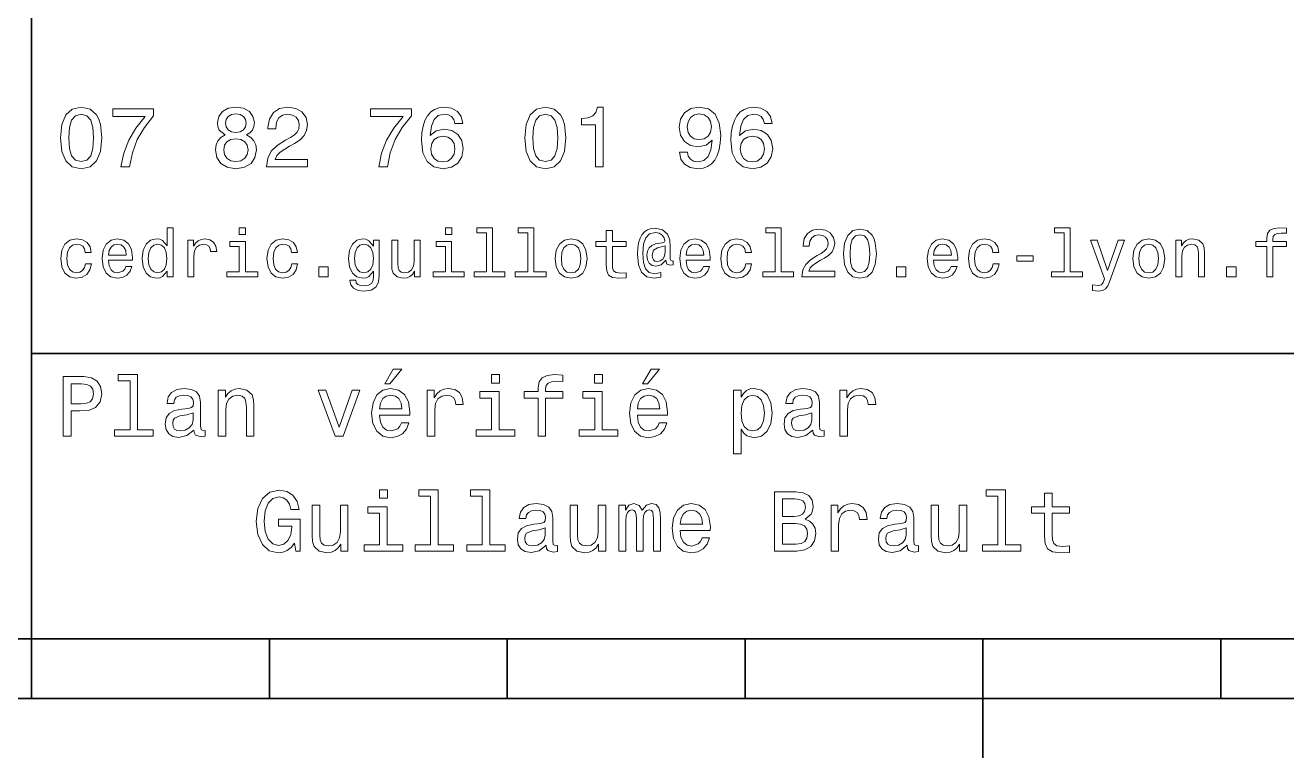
# Model space of a CAD drawing. Extents: x 0 to 420, y 0 to 297.
# Drawn here: x 219.7 to 272.8, y 5 to 35.8 of the extents above; entities that cross this region are included whole.
import ezdxf

# ---------------------------------------------------------------- set-up
doc = ezdxf.new("R2010")
doc.units = 0

msp = doc.modelspace()

# ---------------------------------------------------------------- linework, layer by layer
at = {"color": 7, "lineweight": 35}
for p, q in [((220, 10), (220, 70)), ((220, 22), (285, 22)), ((10, 10), (410, 10)), ((220, 10), (410, 10)), ((110, 7.5), (310, 7.5))]:
    msp.add_line(p, q, dxfattribs=at)
at = {"color": 7, "lineweight": 35, "ltscale": 0.0625}
for p, q in [((220, 10), (220, 7.5)), ((230, 10), (230, 7.5)), ((240, 10), (240, 7.5)), ((250, 10), (250, 7.5)), ((270, 10), (270, 7.5))]:
    msp.add_line(p, q, dxfattribs=at)
at = {"color": 7, "lineweight": 35, "ltscale": 0.125}
msp.add_line((260, 10), (260, 5), dxfattribs=at)
at = {"color": 7, "lineweight": 13}
for points in [[(221.216141, 31.071325), (221.270172, 30.505762), (221.439484, 30.102304), (221.709656, 29.857347), (222.08429, 29.778097), (222.455338, 29.857347), (222.72551, 30.102304), (222.891205, 30.505762), (222.948853, 31.071325), (222.891205, 31.633286), (222.822769, 31.856628), (222.72551, 32.040344), (222.455338, 32.285301), (222.08429, 32.368156), (221.709656, 32.285301), (221.439484, 32.036743), (221.270172, 31.633286)], [(228.143372, 31.197405), (227.959656, 31.09654), (227.833572, 30.956051), (227.754318, 30.779539), (227.729111, 30.567001), (227.786743, 30.246397), (227.952454, 29.997837), (228.222626, 29.839336), (228.590057, 29.778097), (228.953888, 29.839336), (229.22406, 29.997837), (229.389771, 30.246397), (229.451004, 30.567001), (229.422195, 30.779539), (229.346542, 30.956051), (229.216858, 31.09654), (229.036743, 31.197405), (229.180832, 31.283861), (229.281708, 31.402737), (229.342941, 31.546829), (229.364548, 31.723343), (229.306915, 31.979107), (229.155624, 32.184437), (228.91066, 32.317722), (228.590057, 32.368156), (228.265854, 32.317722), (228.020889, 32.184437), (227.865997, 31.979107), (227.811966, 31.723343), (227.829971, 31.546829), (227.891205, 31.402737)], [(229.879684, 29.850143), (231.597977, 29.850143), (231.597977, 30.159943), (230.239914, 30.159943), (230.315567, 30.32925), (230.445251, 30.46974), (230.845108, 30.725504), (231.057632, 30.833572), (231.295395, 30.988472), (231.464691, 31.168587), (231.561966, 31.381123), (231.597977, 31.622478), (231.536743, 31.925072), (231.367432, 32.162823), (231.108063, 32.314121), (230.773056, 32.368156), (230.427231, 32.306915), (230.164261, 32.137608), (229.994965, 31.867435), (229.937317, 31.510807), (229.937317, 31.460375), (230.265137, 31.460375), (230.265137, 31.489193), (230.297546, 31.73415), (230.394806, 31.914265), (230.549713, 32.029537), (230.755035, 32.069164), (230.963974, 32.033142), (231.118881, 31.943083), (231.219742, 31.802593), (231.255768, 31.62608), (231.230545, 31.460375), (231.162109, 31.319883), (231.046829, 31.197405), (230.888336, 31.089336), (230.675797, 30.974062), (230.322769, 30.750719), (230.074203, 30.512968), (229.926514, 30.224783), (229.879684, 29.86095)], [(238.128967, 31.676512), (238.060516, 31.9683), (237.902023, 32.184437), (237.657059, 32.321323), (237.340057, 32.368156), (237.127518, 32.342937), (236.943802, 32.274494), (236.781708, 32.162823), (236.644806, 32.004322), (236.536743, 31.806194), (236.457489, 31.56484), (236.407059, 31.280258), (236.392654, 30.959654), (236.450287, 30.448126), (236.626801, 30.077089), (236.911377, 29.853746), (237.30043, 29.778097), (237.649857, 29.842939), (237.916428, 30.012247), (238.08934, 30.278818), (238.150574, 30.617435), (238.08934, 30.959654), (237.92363, 31.222622), (237.667862, 31.388329), (237.350861, 31.445965), (237.008636, 31.373919), (236.752884, 31.168587), (236.806915, 31.56484), (236.922195, 31.849422), (237.098709, 32.01873), (237.343658, 32.076366), (237.523773, 32.04755), (237.66066, 31.971901), (237.750717, 31.845821), (237.797546, 31.676512)], [(240.733429, 31.071325), (240.78746, 30.505762), (240.956772, 30.102304), (241.226944, 29.857347), (241.601593, 29.778097), (241.972626, 29.857347), (242.242798, 30.102304), (242.408508, 30.505762), (242.466141, 31.071325), (242.408508, 31.633286), (242.340057, 31.856628), (242.242798, 32.040344), (241.972626, 32.285301), (241.601593, 32.368156), (241.226944, 32.285301), (240.956772, 32.036743), (240.78746, 31.633286)], [(243.705338, 29.850143), (244.033142, 29.850143), (244.033142, 32.368156), (243.788193, 32.368156), (243.723343, 32.148415), (243.593658, 32.000721), (243.395538, 31.914265), (243.121765, 31.885447), (243.121765, 31.629683), (243.705338, 31.629683)], [(247.242798, 30.46974), (247.296829, 30.185158), (247.451736, 29.965418), (247.696686, 29.828529), (248.020905, 29.778097), (248.233429, 29.803314), (248.424347, 29.868155), (248.586456, 29.979826), (248.723343, 30.138329), (248.831421, 30.336454), (248.91066, 30.581411), (248.957489, 30.862391), (248.97551, 31.1866), (248.914276, 31.694523), (248.737762, 32.065559), (248.456772, 32.288902), (248.071335, 32.368156), (247.718307, 32.303314), (247.451736, 32.130402), (247.278824, 31.863832), (247.221191, 31.528818), (247.278824, 31.182997), (247.448135, 30.920029), (247.700287, 30.754322), (248.020905, 30.700287), (248.359512, 30.768732), (248.61528, 30.977665), (248.557648, 30.577808), (248.442368, 30.293226), (248.265854, 30.123919), (248.024506, 30.069883), (247.837173, 30.0951), (247.700287, 30.174351), (247.610229, 30.300432), (247.574219, 30.46974)], [(251.140488, 31.676512), (251.072052, 31.9683), (250.913544, 32.184437), (250.668594, 32.321323), (250.351593, 32.368156), (250.139053, 32.342937), (249.955338, 32.274494), (249.793228, 32.162823), (249.656342, 32.004322), (249.548279, 31.806194), (249.469025, 31.56484), (249.418594, 31.280258), (249.404175, 30.959654), (249.461823, 30.448126), (249.638336, 30.077089), (249.922913, 29.853746), (250.311966, 29.778097), (250.661392, 29.842939), (250.927963, 30.012247), (251.100861, 30.278818), (251.162109, 30.617435), (251.100861, 30.959654), (250.935165, 31.222622), (250.679398, 31.388329), (250.362396, 31.445965), (250.020172, 31.373919), (249.76442, 31.168587), (249.818451, 31.56484), (249.933716, 31.849422), (250.110229, 32.01873), (250.355194, 32.076366), (250.535309, 32.04755), (250.672195, 31.971901), (250.762253, 31.845821), (250.809082, 31.676512)], [(221.561966, 31.071325), (221.590775, 31.507204), (221.680832, 31.820604), (221.842941, 32.004322), (222.08429, 32.069164), (222.322052, 32.004322), (222.484146, 31.820604), (222.574203, 31.507204), (222.603027, 31.071325), (222.574203, 30.631844), (222.484146, 30.318443), (222.322052, 30.134726), (222.08429, 30.073486), (221.842941, 30.134726), (221.680832, 30.318443), (221.590775, 30.631844)], [(223.752167, 29.850143), (224.115997, 29.850143), (224.234863, 30.444523), (224.443802, 30.999279), (224.739197, 31.514408), (225.124634, 31.997118), (225.124634, 32.296108), (223.409943, 32.296108), (223.409943, 31.9683), (224.778824, 31.9683), (224.382568, 31.481987), (224.083572, 30.974062), (223.874634, 30.433718)], [(228.154175, 31.694523), (228.182999, 31.853025), (228.269455, 31.975504), (228.406342, 32.051151), (228.590057, 32.079971), (228.770172, 32.051151), (228.907059, 31.975504), (228.993515, 31.853025), (229.02594, 31.694523), (228.993515, 31.532419), (228.907059, 31.40634), (228.770172, 31.323486), (228.590057, 31.298271), (228.406342, 31.327089), (228.269455, 31.40634), (228.182999, 31.532419)], [(234.595093, 29.850143), (234.958939, 29.850143), (235.077805, 30.444523), (235.286743, 30.999279), (235.582138, 31.514408), (235.967575, 31.997118), (235.967575, 32.296108), (234.252884, 32.296108), (234.252884, 31.9683), (235.621765, 31.9683), (235.22551, 31.481987), (234.926514, 30.974062), (234.717575, 30.433718)], [(241.079254, 31.071325), (241.108063, 31.507204), (241.19812, 31.820604), (241.360229, 32.004322), (241.601593, 32.069164), (241.83934, 32.004322), (242.001434, 31.820604), (242.091492, 31.507204), (242.120316, 31.071325), (242.091492, 30.631844), (242.001434, 30.318443), (241.83934, 30.134726), (241.601593, 30.073486), (241.360229, 30.134726), (241.19812, 30.318443), (241.108063, 30.631844)], [(247.570602, 31.532419), (247.606628, 31.755764), (247.707489, 31.932276), (247.865997, 32.043949), (248.071335, 32.083572), (248.283859, 32.043949), (248.445969, 31.932276), (248.546829, 31.759365), (248.586456, 31.536022), (248.546829, 31.309076), (248.445969, 31.139769), (248.280258, 31.035301), (248.060516, 30.999279), (247.862396, 31.035301), (247.707489, 31.139769), (247.606628, 31.305475)], [(228.074921, 30.574207), (228.107346, 30.765129), (228.211823, 30.909222), (228.373917, 31.002882), (228.590057, 31.035301), (228.802597, 31.002882), (228.964691, 30.909222), (229.069168, 30.765129), (229.105194, 30.574207), (229.069168, 30.368876), (228.964691, 30.213976), (228.802597, 30.113111), (228.590057, 30.08069), (228.373917, 30.113111), (228.211823, 30.213976), (228.107346, 30.368876)], [(237.801147, 30.613832), (237.76152, 30.386887), (237.66066, 30.213976), (237.498566, 30.098703), (237.296829, 30.062679), (237.08429, 30.098703), (236.922195, 30.210375), (236.817719, 30.383286), (236.785309, 30.610229), (236.82132, 30.833572), (236.922195, 31.002882), (237.087891, 31.11095), (237.311234, 31.150576), (237.505768, 31.11095), (237.66066, 31.006483), (237.76152, 30.837175)], [(250.812683, 30.613832), (250.773056, 30.386887), (250.672195, 30.213976), (250.510086, 30.098703), (250.308365, 30.062679), (250.095825, 30.098703), (249.933716, 30.210375), (249.829254, 30.383286), (249.796829, 30.610229), (249.832855, 30.833572), (249.933716, 31.002882), (250.099426, 31.11095), (250.322769, 31.150576), (250.517303, 31.11095), (250.672195, 31.006483), (250.773056, 30.837175)], [(225.69165, 25.463978), (225.69165, 25.224785), (225.945251, 25.224785), (225.945251, 27.293949), (225.694519, 27.293949), (225.694519, 26.536024), (225.501434, 26.755045), (225.383286, 26.806917), (225.247833, 26.827091), (225.002884, 26.769453), (224.812683, 26.60807), (224.688766, 26.348703), (224.645538, 26), (224.688766, 25.651299), (224.812683, 25.38905), (225.002884, 25.224785), (225.247833, 25.170031), (225.383286, 25.190203), (225.504318, 25.242075)], [(228.994232, 27.293949), (228.726227, 27.293949), (228.726227, 27.005764), (228.994232, 27.005764)], [(237.668579, 27.293949), (237.400574, 27.293949), (237.400574, 27.005764), (237.668579, 27.005764)], [(239.123917, 27.080692), (239.123917, 25.438042), (238.60231, 25.438042), (238.60231, 25.224785), (239.896255, 25.224785), (239.896255, 25.438042), (239.377518, 25.438042), (239.377518, 27.293949), (238.726227, 27.293949), (238.726227, 27.080692)], [(240.858795, 27.080692), (240.858795, 25.438042), (240.337173, 25.438042), (240.337173, 25.224785), (241.631119, 25.224785), (241.631119, 25.438042), (241.112396, 25.438042), (241.112396, 27.293949), (240.46109, 27.293949), (240.46109, 27.080692)], [(244.164261, 26.504324), (244.164261, 25.729107), (244.181549, 25.478388), (244.262253, 25.305477), (244.42363, 25.204613), (244.697403, 25.170031), (244.997116, 25.184439), (244.997116, 25.40346), (244.778091, 25.386168), (244.579254, 25.409224), (244.472626, 25.48127), (244.426514, 25.602306), (244.417862, 25.772335), (244.417862, 26.504324), (244.997116, 26.504324), (244.997116, 26.720463), (244.417862, 26.720463), (244.417862, 27.172913), (244.164261, 27.172913), (244.164261, 26.720463), (243.726227, 26.720463), (243.726227, 26.504324)], [(246.97406, 25.734871), (246.97406, 25.902018), (246.927948, 25.893373), (246.873199, 25.913546), (246.855911, 25.974064), (246.855911, 26.446688), (246.832855, 26.780981), (246.740631, 27.02882), (246.52449, 27.213257), (246.221909, 27.279539), (246.046112, 27.262249), (245.896255, 27.210375), (245.766571, 27.12392), (245.662827, 27.002882), (245.582138, 26.850145), (245.52449, 26.662825), (245.489914, 26.438042), (245.478394, 26.184439), (245.518738, 25.737753), (245.648422, 25.42075), (245.864548, 25.230549), (246.172913, 25.170031), (246.455338, 25.216139), (246.455338, 25.406342), (246.207489, 25.360231), (245.968292, 25.409224), (245.809799, 25.567724), (245.723343, 25.835735), (245.697403, 26.224785), (245.726227, 26.605188), (245.824203, 26.876081), (245.982712, 27.040346), (246.213257, 27.095102), (246.389053, 27.063402), (246.518738, 26.988474), (246.599426, 26.876081), (246.628235, 26.746399), (246.596542, 26.682999), (246.510086, 26.654179), (246.227661, 26.610952), (246.072052, 26.547552), (245.959656, 26.449568), (245.893372, 26.314121), (245.873199, 26.135448), (245.899139, 25.942364), (245.971176, 25.798271), (246.08934, 25.708935), (246.244965, 25.680117), (246.472626, 25.740635), (246.66571, 25.930836), (246.66571, 25.913546), (246.711823, 25.760807), (246.870316, 25.714699)], [(251.268021, 27.080692), (251.268021, 25.438042), (250.746399, 25.438042), (250.746399, 25.224785), (252.040344, 25.224785), (252.040344, 25.438042), (251.521622, 25.438042), (251.521622, 27.293949), (250.870316, 27.293949), (250.870316, 27.080692)], [(252.391937, 25.224785), (253.766571, 25.224785), (253.766571, 25.472624), (252.680115, 25.472624), (252.740631, 25.60807), (252.844391, 25.720463), (253.164276, 25.925074), (253.33429, 26.011528), (253.524506, 26.135448), (253.659943, 26.279539), (253.737762, 26.449568), (253.766571, 26.642653), (253.71759, 26.884727), (253.582138, 27.074928), (253.374634, 27.195967), (253.106628, 27.239193), (252.829971, 27.190203), (252.619598, 27.054756), (252.484161, 26.838617), (252.438049, 26.553314), (252.438049, 26.51297), (252.700287, 26.51297), (252.700287, 26.536024), (252.726227, 26.731989), (252.804031, 26.876081), (252.927963, 26.9683), (253.092224, 27), (253.259369, 26.971182), (253.383286, 26.899136), (253.463989, 26.786745), (253.492798, 26.645535), (253.472626, 26.51297), (253.417877, 26.400578), (253.325653, 26.302595), (253.198853, 26.216139), (253.028824, 26.12392), (252.746399, 25.945246), (252.547546, 25.755045), (252.429398, 25.524496), (252.391937, 25.233431)], [(254.135452, 26.201731), (254.17868, 25.749281), (254.314117, 25.426514), (254.530258, 25.230549), (254.829971, 25.167149), (255.126801, 25.230549), (255.342941, 25.426514), (255.47551, 25.749281), (255.521622, 26.201731), (255.47551, 26.651299), (255.420746, 26.829971), (255.342941, 26.976946), (255.126801, 27.172913), (254.829971, 27.239193), (254.530258, 27.172913), (254.314117, 26.974064), (254.17868, 26.651299)], [(263.412109, 27.080692), (263.412109, 25.438042), (262.890503, 25.438042), (262.890503, 25.224785), (264.184448, 25.224785), (264.184448, 25.438042), (263.66571, 25.438042), (263.66571, 27.293949), (263.014404, 27.293949), (263.014404, 27.080692)], [(271.933716, 26.504324), (271.933716, 25.224785), (272.187317, 25.224785), (272.187317, 26.504324), (272.763702, 26.504324), (272.763702, 26.720463), (272.187317, 26.720463), (272.187317, 26.815563), (272.207489, 26.930836), (272.273773, 27.008646), (272.386169, 27.054756), (272.547546, 27.072046), (272.763702, 27.06052), (272.763702, 27.279539), (272.489929, 27.293949), (272.242096, 27.268013), (272.069183, 27.190203), (271.965424, 27.054756), (271.933716, 26.861671), (271.933716, 26.720463), (271.469757, 26.720463), (271.469757, 26.504324)], [(222.256485, 26.259367), (222.507202, 26.259367), (222.455338, 26.489914), (222.331406, 26.671471), (222.138336, 26.783863), (221.887604, 26.827091), (221.610947, 26.769453), (221.400574, 26.60807), (221.268005, 26.345821), (221.221909, 25.994238), (221.265137, 25.645535), (221.394806, 25.386168), (221.599426, 25.224785), (221.878967, 25.170031), (222.126801, 25.213257), (222.319885, 25.334295), (222.452454, 25.524496), (222.510086, 25.778099), (222.268005, 25.778099), (222.224777, 25.616716), (222.144089, 25.495678), (222.028824, 25.42075), (221.887604, 25.397696), (221.711823, 25.43516), (221.585022, 25.550434), (221.507202, 25.737753), (221.481262, 26.002882), (221.507202, 26.262249), (221.587891, 26.449568), (221.717575, 26.564842), (221.887604, 26.605188), (222.03746, 26.579252), (222.149857, 26.51297), (222.224777, 26.40346)], [(223.227661, 25.925074), (224.242081, 25.925074), (224.244949, 26.043228), (224.198853, 26.374641), (224.072052, 26.622478), (223.870316, 26.772335), (223.60231, 26.827091), (223.340057, 26.769453), (223.138336, 26.60807), (223.008652, 26.345821), (222.96254, 26), (223.005768, 25.645535), (223.135452, 25.386168), (223.33429, 25.224785), (223.593658, 25.170031), (223.818451, 25.207495), (224.002884, 25.305477), (224.138336, 25.461096), (224.216141, 25.668589), (223.965424, 25.668589), (223.913544, 25.553314), (223.838623, 25.46686), (223.625366, 25.397696), (223.46109, 25.429396), (223.337173, 25.53026), (223.256485, 25.694525), (223.227661, 25.916428)], [(223.227661, 26.138329), (223.259369, 26.337177), (223.337173, 26.48415), (223.455338, 26.573488), (223.610947, 26.605188), (223.763687, 26.573488), (223.881851, 26.48415), (223.953888, 26.337177), (223.979828, 26.138329)], [(225.291061, 26.599424), (225.458206, 26.559078), (225.585022, 26.446688), (225.659943, 26.259367), (225.688766, 26), (225.659943, 25.737753), (225.585022, 25.550434), (225.458206, 25.43516), (225.291061, 25.397696), (225.132568, 25.43516), (225.01152, 25.550434), (224.930832, 25.740635), (224.904892, 26), (224.930832, 26.256485), (225.01152, 26.443806), (225.132568, 26.559078)], [(226.570602, 25.224785), (226.824203, 25.224785), (226.824203, 26.10951), (226.850143, 26.322767), (226.927948, 26.475506), (227.054749, 26.567724), (227.224777, 26.599424), (227.351578, 26.579252), (227.446686, 26.521614), (227.504318, 26.423632), (227.52449, 26.291067), (227.780975, 26.291067), (227.746399, 26.524496), (227.651291, 26.691643), (227.492798, 26.792507), (227.276657, 26.827091), (227.129684, 26.804035), (227.002884, 26.746399), (226.890488, 26.648417), (226.801147, 26.515852), (226.801147, 26.772335), (226.570602, 26.772335)], [(228.985596, 25.438042), (228.985596, 26.720463), (228.33429, 26.720463), (228.33429, 26.504324), (228.731995, 26.504324), (228.731995, 25.438042), (228.213257, 25.438042), (228.213257, 25.224785), (229.510086, 25.224785), (229.510086, 25.438042)], [(230.930832, 26.259367), (231.181549, 26.259367), (231.129684, 26.489914), (231.005768, 26.671471), (230.812683, 26.783863), (230.561966, 26.827091), (230.285309, 26.769453), (230.074921, 26.60807), (229.942368, 26.345821), (229.896255, 25.994238), (229.939484, 25.645535), (230.069168, 25.386168), (230.273773, 25.224785), (230.553314, 25.170031), (230.801147, 25.213257), (230.994232, 25.334295), (231.126801, 25.524496), (231.184433, 25.778099), (230.942368, 25.778099), (230.899139, 25.616716), (230.818451, 25.495678), (230.703171, 25.42075), (230.561966, 25.397696), (230.386169, 25.43516), (230.259369, 25.550434), (230.181549, 25.737753), (230.155624, 26.002882), (230.181549, 26.262249), (230.262253, 26.449568), (230.391937, 26.564842), (230.561966, 26.605188), (230.711823, 26.579252), (230.824203, 26.51297), (230.899139, 26.40346)], [(234.619598, 25.293949), (234.619598, 26.772335), (234.377518, 26.772335), (234.377518, 26.521614), (234.17868, 26.749281), (234.057632, 26.806917), (233.922195, 26.827091), (233.677231, 26.769453), (233.48703, 26.60807), (233.363113, 26.348703), (233.319885, 26), (233.363113, 25.648417), (233.48703, 25.38905), (233.677231, 25.224785), (233.922195, 25.170031), (234.060516, 25.190203), (234.175797, 25.242075), (234.377518, 25.461096), (234.377518, 25.242075), (234.354462, 25.069166), (234.291061, 24.945246), (234.170029, 24.873199), (233.988464, 24.847263), (233.829971, 24.864553), (233.717575, 24.907782), (233.651291, 24.98271), (233.631119, 25.083574), (233.386169, 25.083574), (233.386169, 25.072046), (233.42363, 24.887609), (233.53891, 24.749281), (233.723343, 24.659943), (233.97406, 24.628242), (234.273773, 24.671471), (234.472626, 24.792509), (234.585007, 25.002882)], [(233.582138, 26), (233.608063, 26.256485), (233.685883, 26.446688), (233.806915, 26.559078), (233.968292, 26.599424), (234.138321, 26.559078), (234.265137, 26.446688), (234.342941, 26.256485), (234.371765, 26), (234.342941, 25.737753), (234.265137, 25.550434), (234.138321, 25.43516), (233.968292, 25.397696), (233.806915, 25.43516), (233.685883, 25.550434), (233.608063, 25.740635)], [(236.342941, 26.772335), (236.08934, 26.772335), (236.08934, 25.878963), (236.060516, 25.671471), (235.976944, 25.521614), (235.84726, 25.429396), (235.677231, 25.400578), (235.541779, 25.423632), (235.455338, 25.492796), (235.406342, 25.610952), (235.394806, 25.778099), (235.394806, 26.772335), (235.141205, 26.772335), (235.141205, 25.755045), (235.149857, 25.550434), (235.204605, 25.380404), (235.37175, 25.224785), (235.639771, 25.170031), (235.783859, 25.190203), (235.907776, 25.242075), (236.014404, 25.331413), (236.100861, 25.461096), (236.100861, 25.224785), (236.342941, 25.224785)], [(237.659943, 25.438042), (237.659943, 26.720463), (237.008636, 26.720463), (237.008636, 26.504324), (237.406342, 26.504324), (237.406342, 25.438042), (236.887604, 25.438042), (236.887604, 25.224785), (238.184433, 25.224785), (238.184433, 25.438042)], [(242.014404, 25.99712), (242.060516, 25.645535), (242.193085, 25.386168), (242.403458, 25.224785), (242.685883, 25.170031), (242.965424, 25.224785), (243.175797, 25.383286), (243.30835, 25.642653), (243.357346, 25.99712), (243.30835, 26.348703), (243.175797, 26.610952), (242.965424, 26.769453), (242.685883, 26.827091), (242.403458, 26.769453), (242.193085, 26.60807), (242.060516, 26.348703)], [(242.273773, 26), (242.299713, 26.259367), (242.380402, 26.446688), (242.510086, 26.56196), (242.685883, 26.602306), (242.858795, 26.56196), (242.988464, 26.449568), (243.069168, 26.259367), (243.097977, 26), (243.069168, 25.737753), (242.988464, 25.547552), (242.858795, 25.432278), (242.685883, 25.394814), (242.510086, 25.432278), (242.380402, 25.547552), (242.299713, 25.737753)], [(246.639771, 26.279539), (246.610947, 26.100866), (246.53891, 25.974064), (246.429398, 25.896255), (246.299713, 25.873199), (246.210373, 25.887609), (246.146973, 25.939482), (246.106628, 26.025938), (246.095108, 26.146975), (246.144089, 26.345821), (246.311234, 26.449568), (246.639771, 26.53026)], [(247.515854, 25.925074), (248.530258, 25.925074), (248.533142, 26.043228), (248.48703, 26.374641), (248.360229, 26.622478), (248.158508, 26.772335), (247.890488, 26.827091), (247.628235, 26.769453), (247.426514, 26.60807), (247.296829, 26.345821), (247.250717, 26), (247.293945, 25.645535), (247.42363, 25.386168), (247.622482, 25.224785), (247.881851, 25.170031), (248.106628, 25.207495), (248.291061, 25.305477), (248.426514, 25.461096), (248.504318, 25.668589), (248.253601, 25.668589), (248.201736, 25.553314), (248.126801, 25.46686), (247.913544, 25.397696), (247.749283, 25.429396), (247.625366, 25.53026), (247.544678, 25.694525), (247.515854, 25.916428)], [(247.515854, 26.138329), (247.547546, 26.337177), (247.625366, 26.48415), (247.743515, 26.573488), (247.899139, 26.605188), (248.05188, 26.573488), (248.170029, 26.48415), (248.242081, 26.337177), (248.268005, 26.138329)], [(250.014404, 26.259367), (250.265137, 26.259367), (250.213257, 26.489914), (250.08934, 26.671471), (249.896255, 26.783863), (249.645538, 26.827091), (249.368881, 26.769453), (249.158508, 26.60807), (249.02594, 26.345821), (248.979828, 25.994238), (249.023056, 25.645535), (249.15274, 25.386168), (249.357346, 25.224785), (249.636887, 25.170031), (249.884735, 25.213257), (250.07782, 25.334295), (250.210373, 25.524496), (250.268005, 25.778099), (250.02594, 25.778099), (249.982712, 25.616716), (249.902023, 25.495678), (249.786743, 25.42075), (249.645538, 25.397696), (249.469742, 25.43516), (249.342941, 25.550434), (249.265137, 25.737753), (249.239197, 26.002882), (249.265137, 26.262249), (249.345825, 26.449568), (249.47551, 26.564842), (249.645538, 26.605188), (249.795395, 26.579252), (249.907776, 26.51297), (249.982712, 26.40346)], [(254.412109, 26.201731), (254.435165, 26.550434), (254.507202, 26.801153), (254.636887, 26.948128), (254.829971, 27), (255.020172, 26.948128), (255.149857, 26.801153), (255.221909, 26.550434), (255.244965, 26.201731), (255.221909, 25.850145), (255.149857, 25.599424), (255.020172, 25.45245), (254.829971, 25.40346), (254.636887, 25.45245), (254.507202, 25.599424), (254.435165, 25.850145)], [(257.925079, 25.925074), (258.939484, 25.925074), (258.942383, 26.043228), (258.896271, 26.374641), (258.76947, 26.622478), (258.567719, 26.772335), (258.299713, 26.827091), (258.037476, 26.769453), (257.835754, 26.60807), (257.706055, 26.345821), (257.659943, 26), (257.703186, 25.645535), (257.832855, 25.386168), (258.031708, 25.224785), (258.291077, 25.170031), (258.515869, 25.207495), (258.700287, 25.305477), (258.835754, 25.461096), (258.913544, 25.668589), (258.662842, 25.668589), (258.610962, 25.553314), (258.536011, 25.46686), (258.322784, 25.397696), (258.158508, 25.429396), (258.034576, 25.53026), (257.953888, 25.694525), (257.925079, 25.916428)], [(257.925079, 26.138329), (257.956787, 26.337177), (258.034576, 26.48415), (258.15274, 26.573488), (258.30835, 26.605188), (258.46109, 26.573488), (258.579254, 26.48415), (258.651306, 26.337177), (258.677246, 26.138329)], [(260.423645, 26.259367), (260.674347, 26.259367), (260.622498, 26.489914), (260.498566, 26.671471), (260.305481, 26.783863), (260.054749, 26.827091), (259.778107, 26.769453), (259.567719, 26.60807), (259.435181, 26.345821), (259.389038, 25.994238), (259.432281, 25.645535), (259.561951, 25.386168), (259.766571, 25.224785), (260.046112, 25.170031), (260.293945, 25.213257), (260.48703, 25.334295), (260.619598, 25.524496), (260.677246, 25.778099), (260.435181, 25.778099), (260.391937, 25.616716), (260.311249, 25.495678), (260.195984, 25.42075), (260.054749, 25.397696), (259.878967, 25.43516), (259.752167, 25.550434), (259.674347, 25.737753), (259.648438, 26.002882), (259.674347, 26.262249), (259.755035, 26.449568), (259.884735, 26.564842), (260.054749, 26.605188), (260.20462, 26.579252), (260.317017, 26.51297), (260.391937, 26.40346)], [(265.683014, 26.772335), (265.239197, 25.49856), (264.804047, 26.772335), (264.527374, 26.772335), (265.115295, 25.13833), (265.063416, 24.994238), (264.982727, 24.896255), (264.84726, 24.864553), (264.613831, 24.893373), (264.613831, 24.648417), (264.858795, 24.62536), (265.034576, 24.648417), (265.158508, 24.720463), (265.247833, 24.844381), (265.325653, 25.025938), (265.953888, 26.772335)], [(266.302612, 25.99712), (266.348694, 25.645535), (266.481262, 25.386168), (266.69165, 25.224785), (266.97406, 25.170031), (267.253601, 25.224785), (267.463989, 25.383286), (267.596558, 25.642653), (267.645538, 25.99712), (267.596558, 26.348703), (267.463989, 26.610952), (267.253601, 26.769453), (266.97406, 26.827091), (266.69165, 26.769453), (266.481262, 26.60807), (266.348694, 26.348703)], [(266.561951, 26), (266.587891, 26.259367), (266.668579, 26.446688), (266.798279, 26.56196), (266.97406, 26.602306), (267.146973, 26.56196), (267.276672, 26.449568), (267.357361, 26.259367), (267.386169, 26), (267.357361, 25.737753), (267.276672, 25.547552), (267.146973, 25.432278), (266.97406, 25.394814), (266.798279, 25.432278), (266.668579, 25.547552), (266.587891, 25.737753)], [(268.112396, 25.224785), (268.365997, 25.224785), (268.365997, 26.118156), (268.391937, 26.322767), (268.475525, 26.472624), (268.605194, 26.564842), (268.778107, 26.599424), (268.916443, 26.570606), (269.002899, 26.492796), (269.046112, 26.363113), (269.060516, 26.190203), (269.060516, 25.224785), (269.314117, 25.224785), (269.314117, 26.242077), (269.302612, 26.446688), (269.250732, 26.616716), (269.080688, 26.772335), (268.815582, 26.827091), (268.66861, 26.806917), (268.544678, 26.752163), (268.438049, 26.659943), (268.354492, 26.536024), (268.354492, 26.772335), (268.112396, 26.772335)], [(261.420746, 25.884727), (262.118164, 25.884727), (262.118164, 26.112392), (261.420746, 26.112392)], [(232.077805, 25.224785), (232.47551, 25.224785), (232.47551, 25.654181), (232.077805, 25.654181)], [(256.365997, 25.224785), (256.763702, 25.224785), (256.763702, 25.654181), (256.365997, 25.654181)], [(270.244965, 25.224785), (270.64267, 25.224785), (270.64267, 25.654181), (270.244965, 25.654181)], [(234.84726, 20.728386), (235.059799, 20.728386), (235.560516, 21.340778), (235.207489, 21.340778)], [(245.690201, 20.728386), (245.90274, 20.728386), (246.403458, 21.340778), (246.05043, 21.340778)], [(221.324203, 18.530979), (221.655624, 18.530979), (221.655624, 19.586454), (222.023056, 19.586454), (222.394089, 19.604465), (222.689484, 19.730547), (222.880402, 19.975504), (222.945251, 20.310518), (222.894806, 20.620316), (222.750717, 20.847261), (222.51297, 20.98415), (222.188766, 21.030979), (221.324203, 21.030979)], [(222.098709, 20.724783), (222.314835, 20.703169), (222.473343, 20.634726), (222.567001, 20.508644), (222.599426, 20.310518), (222.5634, 20.101583), (222.466141, 19.975504), (222.30043, 19.910662), (222.073486, 19.892651), (221.655624, 19.892651), (221.655624, 20.724783)], [(224.137604, 20.850864), (224.137604, 18.79755), (223.485596, 18.79755), (223.485596, 18.530979), (225.103027, 18.530979), (225.103027, 18.79755), (224.454605, 18.79755), (224.454605, 21.117435), (223.640488, 21.117435), (223.640488, 20.850864)], [(239.667145, 21.117435), (239.332138, 21.117435), (239.332138, 20.757204), (239.667145, 20.757204)], [(241.295395, 20.130404), (241.295395, 18.530979), (241.612396, 18.530979), (241.612396, 20.130404), (242.332855, 20.130404), (242.332855, 20.400576), (241.612396, 20.400576), (241.612396, 20.519451), (241.637604, 20.663544), (241.720459, 20.760807), (241.860947, 20.818443), (242.062683, 20.840057), (242.332855, 20.825647), (242.332855, 21.099422), (241.990631, 21.117435), (241.680832, 21.085014), (241.464691, 20.987751), (241.335022, 20.818443), (241.295395, 20.577089), (241.295395, 20.400576), (240.715424, 20.400576), (240.715424, 20.130404)], [(244.004318, 21.117435), (243.669312, 21.117435), (243.669312, 20.757204), (244.004318, 20.757204)], [(226.824921, 18.78314), (226.824921, 18.772333), (226.842941, 18.649855), (226.896973, 18.5634), (227.123917, 18.494957), (227.30043, 18.523775), (227.30043, 18.768732), (227.224777, 18.757925), (227.123917, 18.804754), (227.105911, 18.948847), (227.105911, 19.950287), (227.062683, 20.206051), (226.9366, 20.386166), (226.716858, 20.494236), (226.407059, 20.533861), (226.104462, 20.490633), (225.881119, 20.368155), (225.740631, 20.177233), (225.693802, 19.925072), (225.693802, 19.903458), (225.978394, 19.903458), (226.003601, 20.054754), (226.082855, 20.162823), (226.21254, 20.227665), (226.396255, 20.252882), (226.572769, 20.234869), (226.698853, 20.180836), (226.77449, 20.087175), (226.799713, 19.957493), (226.785309, 19.806194), (226.727661, 19.730547), (226.583572, 19.694523), (226.3134, 19.665705), (226.003601, 19.600864), (225.783859, 19.48559), (225.654175, 19.305475), (225.614548, 19.038904), (225.650574, 18.801151), (225.762253, 18.62464), (225.942368, 18.512968), (226.190918, 18.473343), (226.52594, 18.54899)], [(227.844376, 18.530979), (228.161377, 18.530979), (228.161377, 19.647694), (228.193802, 19.903458), (228.298279, 20.090778), (228.460373, 20.206051), (228.676514, 20.249279), (228.849426, 20.213255), (228.957489, 20.115993), (229.011536, 19.95389), (229.029541, 19.737751), (229.029541, 18.530979), (229.346542, 18.530979), (229.346542, 19.802593), (229.332138, 20.058357), (229.267288, 20.270893), (229.054749, 20.465418), (228.723343, 20.533861), (228.539627, 20.508644), (228.38472, 20.440201), (228.251434, 20.324926), (228.146973, 20.170029), (228.146973, 20.465418), (227.844376, 20.465418)], [(232.76152, 18.530979), (233.096542, 18.530979), (233.802597, 20.465418), (233.474777, 20.465418), (232.930832, 18.905619), (232.376083, 20.465418), (232.044662, 20.465418)], [(234.627518, 19.40634), (235.895538, 19.40634), (235.899139, 19.554033), (235.841492, 19.9683), (235.682999, 20.278097), (235.430832, 20.465418), (235.095825, 20.533861), (234.768005, 20.461815), (234.515854, 20.260086), (234.353745, 19.932276), (234.296112, 19.5), (234.350143, 19.056915), (234.512253, 18.732708), (234.760803, 18.530979), (235.085022, 18.462536), (235.365997, 18.509365), (235.596542, 18.631844), (235.765854, 18.826368), (235.863113, 19.085733), (235.549713, 19.085733), (235.484863, 18.941643), (235.391205, 18.833572), (235.124634, 18.747118), (234.919312, 18.786743), (234.764404, 18.912823), (234.663544, 19.118155), (234.627518, 19.395533)], [(234.627518, 19.672911), (234.667145, 19.921469), (234.764404, 20.105186), (234.912109, 20.216858), (235.106628, 20.256483), (235.297546, 20.216858), (235.445251, 20.105186), (235.535309, 19.921469), (235.567719, 19.672911)], [(236.637604, 18.530979), (236.954605, 18.530979), (236.954605, 19.636887), (236.98703, 19.903458), (237.08429, 20.094379), (237.242798, 20.209654), (237.455338, 20.249279), (237.613831, 20.224062), (237.732712, 20.152016), (237.804749, 20.029537), (237.829971, 19.863832), (238.150574, 19.863832), (238.107346, 20.155619), (237.988464, 20.364553), (237.790344, 20.490633), (237.520172, 20.533861), (237.336456, 20.505043), (237.177948, 20.432997), (237.03746, 20.310518), (236.925797, 20.144812), (236.925797, 20.465418), (236.637604, 20.465418)], [(239.656342, 18.79755), (239.656342, 20.400576), (238.842224, 20.400576), (238.842224, 20.130404), (239.33934, 20.130404), (239.33934, 18.79755), (238.690918, 18.79755), (238.690918, 18.530979), (240.311966, 18.530979), (240.311966, 18.79755)], [(243.993515, 18.79755), (243.993515, 20.400576), (243.179398, 20.400576), (243.179398, 20.130404), (243.676514, 20.130404), (243.676514, 18.79755), (243.028107, 18.79755), (243.028107, 18.530979), (244.649139, 18.530979), (244.649139, 18.79755)], [(245.470459, 19.40634), (246.73848, 19.40634), (246.742081, 19.554033), (246.684448, 19.9683), (246.52594, 20.278097), (246.273773, 20.465418), (245.938766, 20.533861), (245.610962, 20.461815), (245.358795, 20.260086), (245.196686, 19.932276), (245.139053, 19.5), (245.193085, 19.056915), (245.355194, 18.732708), (245.603745, 18.530979), (245.927948, 18.462536), (246.208939, 18.509365), (246.439484, 18.631844), (246.608795, 18.826368), (246.706055, 19.085733), (246.392654, 19.085733), (246.32782, 18.941643), (246.234146, 18.833572), (245.967575, 18.747118), (245.762253, 18.786743), (245.607346, 18.912823), (245.506485, 19.118155), (245.470459, 19.395533)], [(245.470459, 19.672911), (245.510086, 19.921469), (245.607346, 20.105186), (245.755051, 20.216858), (245.94957, 20.256483), (246.140488, 20.216858), (246.288193, 20.105186), (246.37825, 19.921469), (246.41066, 19.672911)], [(249.829254, 20.166426), (249.829254, 20.465418), (249.512253, 20.465418), (249.512253, 17.7817), (249.829254, 17.7817), (249.829254, 18.826368), (249.940918, 18.657061), (250.067001, 18.545389), (250.384003, 18.462536), (250.6866, 18.530979), (250.924347, 18.736311), (251.079254, 19.060518), (251.136887, 19.5), (251.079254, 19.935879), (250.924347, 20.260086), (250.6866, 20.461815), (250.384003, 20.533861), (250.211105, 20.512247), (250.0634, 20.443804), (249.937317, 20.328529)], [(250.329971, 18.747118), (250.117432, 18.793947), (249.96254, 18.93804), (249.86528, 19.17219), (249.832855, 19.5), (249.86528, 19.824207), (249.96254, 20.058357), (250.117432, 20.198847), (250.329971, 20.249279), (250.524506, 20.198847), (250.679398, 20.054754), (250.776657, 19.820604), (250.812683, 19.5), (250.776657, 19.175793), (250.679398, 18.93804), (250.524506, 18.793947)], [(252.847992, 18.78314), (252.847992, 18.772333), (252.865997, 18.649855), (252.920029, 18.5634), (253.146973, 18.494957), (253.323486, 18.523775), (253.323486, 18.768732), (253.247849, 18.757925), (253.146973, 18.804754), (253.128967, 18.948847), (253.128967, 19.950287), (253.085739, 20.206051), (252.959656, 20.386166), (252.739914, 20.494236), (252.430115, 20.533861), (252.127533, 20.490633), (251.904175, 20.368155), (251.763687, 20.177233), (251.716858, 19.925072), (251.716858, 19.903458), (252.00145, 19.903458), (252.026657, 20.054754), (252.105911, 20.162823), (252.235596, 20.227665), (252.419312, 20.252882), (252.595825, 20.234869), (252.721909, 20.180836), (252.797562, 20.087175), (252.822769, 19.957493), (252.808365, 19.806194), (252.750732, 19.730547), (252.606628, 19.694523), (252.336456, 19.665705), (252.026657, 19.600864), (251.806915, 19.48559), (251.677246, 19.305475), (251.637619, 19.038904), (251.67363, 18.801151), (251.785309, 18.62464), (251.965424, 18.512968), (252.213989, 18.473343), (252.548996, 18.54899)], [(253.986313, 18.530979), (254.303314, 18.530979), (254.303314, 19.636887), (254.335739, 19.903458), (254.432999, 20.094379), (254.591507, 20.209654), (254.804047, 20.249279), (254.96254, 20.224062), (255.081421, 20.152016), (255.153473, 20.029537), (255.17868, 19.863832), (255.499283, 19.863832), (255.456055, 20.155619), (255.337189, 20.364553), (255.139053, 20.490633), (254.868881, 20.533861), (254.685165, 20.505043), (254.526657, 20.432997), (254.386169, 20.310518), (254.274506, 20.144812), (254.274506, 20.465418), (253.986313, 20.465418)], [(226.78891, 19.208212), (226.745682, 19.020893), (226.630402, 18.876801), (226.457489, 18.78314), (226.244965, 18.750719), (226.108063, 18.768732), (226.010803, 18.826368), (225.94957, 18.927233), (225.931549, 19.067722), (225.945969, 19.193804), (226.003601, 19.283861), (226.234146, 19.384726), (226.52594, 19.427954), (226.78891, 19.514408)], [(252.811966, 19.208212), (252.768738, 19.020893), (252.653458, 18.876801), (252.48056, 18.78314), (252.268021, 18.750719), (252.131134, 18.768732), (252.033875, 18.826368), (251.972626, 18.927233), (251.95462, 19.067722), (251.969025, 19.193804), (252.026657, 19.283861), (252.257202, 19.384726), (252.548996, 19.427954), (252.811966, 19.514408)], [(231.046097, 14.025577), (231.10733, 13.690562), (231.287445, 13.690562), (231.287445, 15.041427), (230.376068, 15.041427), (230.376068, 14.73523), (230.938034, 14.73523), (230.938034, 14.713617), (230.894806, 14.382205), (230.779526, 14.137248), (230.603012, 13.982349), (230.38327, 13.931917), (230.138321, 13.996758), (229.947388, 14.191282), (229.824921, 14.511888), (229.781693, 14.951369), (229.82132, 15.387248), (229.943787, 15.707853), (230.138321, 15.902378), (230.401291, 15.970821), (230.581406, 15.934798), (230.729095, 15.833934), (230.837158, 15.664625), (230.898407, 15.43768), (231.255035, 15.43768), (231.161377, 15.783502), (230.984863, 16.042868), (230.736298, 16.201368), (230.422897, 16.259007), (230.012238, 16.168949), (229.702438, 15.90598), (229.504318, 15.491714), (229.435867, 14.940562), (229.504318, 14.385807), (229.702438, 13.971542), (229.994217, 13.708573), (230.361664, 13.622118), (230.566986, 13.650937), (230.750702, 13.722983), (230.90921, 13.849064)], [(234.958206, 16.277018), (234.623184, 16.277018), (234.623184, 15.916787), (234.958206, 15.916787)], [(236.777359, 16.010447), (236.777359, 13.957133), (236.125351, 13.957133), (236.125351, 13.690562), (237.742783, 13.690562), (237.742783, 13.957133), (237.094376, 13.957133), (237.094376, 16.277018), (236.280243, 16.277018), (236.280243, 16.010447)], [(238.945953, 16.010447), (238.945953, 13.957133), (238.29393, 13.957133), (238.29393, 13.690562), (239.911377, 13.690562), (239.911377, 13.957133), (239.262955, 13.957133), (239.262955, 16.277018), (238.448837, 16.277018), (238.448837, 16.010447)], [(252.523041, 15.041427), (252.775208, 15.25036), (252.840042, 15.39085), (252.861664, 15.563761), (252.814835, 15.833934), (252.674347, 16.028458), (252.447388, 16.147335), (252.130402, 16.190563), (251.240631, 16.190563), (251.240631, 13.690562), (252.180832, 13.690562), (252.515839, 13.740994), (252.764404, 13.888689), (252.919296, 14.122839), (252.973328, 14.439842), (252.940918, 14.652378), (252.854462, 14.828891), (252.713959, 14.958574)], [(260.631836, 16.010447), (260.631836, 13.957133), (259.979828, 13.957133), (259.979828, 13.690562), (261.59726, 13.690562), (261.59726, 13.957133), (260.948853, 13.957133), (260.948853, 16.277018), (260.134705, 16.277018), (260.134705, 16.010447)], [(262.595093, 15.289986), (262.595093, 14.320966), (262.616699, 14.007565), (262.71756, 13.791427), (262.919312, 13.665346), (263.261536, 13.622118), (263.636169, 13.64013), (263.636169, 13.913905), (263.362396, 13.892291), (263.113831, 13.92111), (262.98053, 14.011168), (262.922913, 14.162464), (262.912109, 14.375), (262.912109, 15.289986), (263.636169, 15.289986), (263.636169, 15.560159), (262.912109, 15.560159), (262.912109, 16.125721), (262.595093, 16.125721), (262.595093, 15.560159), (262.047546, 15.560159), (262.047546, 15.289986)], [(233.301147, 15.625), (232.984131, 15.625), (232.984131, 14.508286), (232.94812, 14.248919), (232.843643, 14.0616), (232.681549, 13.946326), (232.469009, 13.910303), (232.299698, 13.939121), (232.191635, 14.025577), (232.130386, 14.173271), (232.115982, 14.382205), (232.115982, 15.625), (231.798981, 15.625), (231.798981, 14.353387), (231.809784, 14.097623), (231.878235, 13.885087), (232.087158, 13.690562), (232.42218, 13.622118), (232.602295, 13.647335), (232.757187, 13.712176), (232.890472, 13.823848), (232.99855, 13.985951), (232.99855, 13.690562), (233.301147, 13.690562)], [(234.947388, 13.957133), (234.947388, 15.560159), (234.13327, 15.560159), (234.13327, 15.289986), (234.630386, 15.289986), (234.630386, 13.957133), (233.981979, 13.957133), (233.981979, 13.690562), (235.603012, 13.690562), (235.603012, 13.957133)], [(241.63327, 13.942723), (241.63327, 13.931917), (241.651291, 13.809439), (241.705322, 13.722983), (241.932266, 13.654539), (242.10878, 13.683357), (242.10878, 13.928314), (242.033127, 13.917507), (241.932266, 13.964337), (241.914246, 14.10843), (241.914246, 15.109871), (241.871033, 15.365634), (241.744949, 15.54575), (241.525208, 15.653819), (241.215408, 15.693444), (240.912811, 15.650216), (240.689468, 15.527738), (240.548981, 15.336816), (240.502151, 15.084655), (240.502151, 15.063041), (240.786728, 15.063041), (240.811951, 15.214337), (240.891205, 15.322407), (241.020874, 15.387248), (241.204605, 15.412464), (241.381119, 15.394453), (241.507187, 15.340418), (241.58284, 15.246758), (241.608063, 15.117075), (241.593643, 14.965778), (241.536011, 14.89013), (241.391922, 14.854107), (241.12175, 14.825289), (240.811951, 14.760447), (240.592209, 14.645173), (240.462524, 14.465058), (240.422897, 14.198487), (240.458923, 13.960735), (240.570587, 13.784223), (240.750702, 13.672551), (240.999268, 13.632925), (241.33429, 13.708573)], [(244.144073, 15.625), (243.827072, 15.625), (243.827072, 14.508286), (243.791046, 14.248919), (243.686584, 14.0616), (243.52449, 13.946326), (243.311951, 13.910303), (243.142639, 13.939121), (243.034576, 14.025577), (242.973328, 14.173271), (242.958923, 14.382205), (242.958923, 15.625), (242.641922, 15.625), (242.641922, 14.353387), (242.652725, 14.097623), (242.721176, 13.885087), (242.930099, 13.690562), (243.265121, 13.622118), (243.445236, 13.647335), (243.600128, 13.712176), (243.733414, 13.823848), (243.841492, 13.985951), (243.841492, 13.690562), (244.144073, 13.690562)], [(244.695236, 13.690562), (244.987015, 13.690562), (244.987015, 14.983789), (245.005035, 15.178314), (245.059067, 15.318804), (245.141922, 15.401657), (245.249985, 15.434078), (245.336441, 15.40526), (245.394073, 15.333214), (245.422897, 15.210735), (245.433701, 15.048632), (245.433701, 13.690562), (245.707474, 13.690562), (245.707474, 14.983789), (245.725494, 15.174712), (245.779526, 15.315202), (245.865982, 15.401657), (245.974045, 15.434078), (246.060501, 15.40526), (246.118149, 15.333214), (246.154175, 15.048632), (246.154175, 13.690562), (246.445953, 13.690562), (246.445953, 15.027018), (246.427948, 15.304395), (246.3703, 15.516932), (246.255035, 15.646614), (246.067719, 15.693444), (245.847977, 15.621398), (245.678665, 15.412464), (245.54538, 15.617796), (245.322037, 15.693444), (245.116699, 15.621398), (244.976212, 15.419669), (244.976212, 15.625), (244.695236, 15.625)], [(247.267273, 14.565923), (248.535294, 14.565923), (248.538895, 14.713617), (248.481262, 15.127882), (248.322754, 15.43768), (248.070587, 15.625), (247.73558, 15.693444), (247.407776, 15.621398), (247.155609, 15.419669), (246.9935, 15.091859), (246.935867, 14.659582), (246.989899, 14.216499), (247.152008, 13.892291), (247.400558, 13.690562), (247.724777, 13.622118), (248.005753, 13.668948), (248.236298, 13.791427), (248.405609, 13.985951), (248.502869, 14.245317), (248.189468, 14.245317), (248.124634, 14.101225), (248.030975, 13.993155), (247.764404, 13.9067), (247.559067, 13.946326), (247.404175, 14.072407), (247.303299, 14.277738), (247.267273, 14.555116)], [(247.267273, 14.832493), (247.3069, 15.081052), (247.404175, 15.26477), (247.551865, 15.376441), (247.746384, 15.416066), (247.937302, 15.376441), (248.085007, 15.26477), (248.175064, 15.081052), (248.207489, 14.832493)], [(252.061951, 15.153098), (251.572037, 15.153098), (251.572037, 15.891571), (252.090775, 15.891571), (252.285294, 15.869957), (252.42218, 15.805116), (252.505035, 15.693444), (252.533844, 15.527738), (252.501434, 15.362032), (252.414978, 15.246758), (252.267273, 15.174712)], [(253.614548, 13.690562), (253.931549, 13.690562), (253.931549, 14.79647), (253.963974, 15.063041), (254.061234, 15.253963), (254.219727, 15.369237), (254.432266, 15.408862), (254.590775, 15.383646), (254.709641, 15.3116), (254.781693, 15.189121), (254.806915, 15.023416), (255.127518, 15.023416), (255.08429, 15.315202), (254.965408, 15.524136), (254.767288, 15.650216), (254.497101, 15.693444), (254.313385, 15.664625), (254.154892, 15.59258), (254.014404, 15.470101), (253.902725, 15.304395), (253.902725, 15.625), (253.614548, 15.625)], [(256.813385, 13.942723), (256.813385, 13.931917), (256.83139, 13.809439), (256.885437, 13.722983), (257.112396, 13.654539), (257.28891, 13.683357), (257.28891, 13.928314), (257.213257, 13.917507), (257.112396, 13.964337), (257.09436, 14.10843), (257.09436, 15.109871), (257.051147, 15.365634), (256.925049, 15.54575), (256.705322, 15.653819), (256.395538, 15.693444), (256.092926, 15.650216), (255.869583, 15.527738), (255.729095, 15.336816), (255.682266, 15.084655), (255.682266, 15.063041), (255.966858, 15.063041), (255.992065, 15.214337), (256.07132, 15.322407), (256.200989, 15.387248), (256.384705, 15.412464), (256.561218, 15.394453), (256.687317, 15.340418), (256.76297, 15.246758), (256.788177, 15.117075), (256.773773, 14.965778), (256.716125, 14.89013), (256.572021, 14.854107), (256.30188, 14.825289), (255.992065, 14.760447), (255.772324, 14.645173), (255.642639, 14.465058), (255.603012, 14.198487), (255.639038, 13.960735), (255.750717, 13.784223), (255.930832, 13.672551), (256.179382, 13.632925), (256.514404, 13.708573)], [(259.324188, 15.625), (259.007202, 15.625), (259.007202, 14.508286), (258.971161, 14.248919), (258.866699, 14.0616), (258.70459, 13.946326), (258.492065, 13.910303), (258.322754, 13.939121), (258.214691, 14.025577), (258.153442, 14.173271), (258.139038, 14.382205), (258.139038, 15.625), (257.822052, 15.625), (257.822052, 14.353387), (257.832855, 14.097623), (257.901276, 13.885087), (258.110229, 13.690562), (258.445251, 13.622118), (258.625366, 13.647335), (258.780243, 13.712176), (258.913544, 13.823848), (259.021606, 13.985951), (259.021606, 13.690562), (259.324188, 13.690562)], [(241.597244, 14.367796), (241.554016, 14.180476), (241.438751, 14.036384), (241.265839, 13.942723), (241.053299, 13.910303), (240.916412, 13.928314), (240.819153, 13.985951), (240.757919, 14.086816), (240.739899, 14.227305), (240.754303, 14.353387), (240.811951, 14.443444), (241.042496, 14.544309), (241.33429, 14.587536), (241.597244, 14.673991)], [(252.141205, 13.989553), (251.572037, 13.989553), (251.572037, 14.850505), (252.10878, 14.850505), (252.335724, 14.825289), (252.497833, 14.74964), (252.595093, 14.619957), (252.627518, 14.432637), (252.595093, 14.23451), (252.505035, 14.097623), (252.353729, 14.01477)], [(256.777374, 14.367796), (256.734131, 14.180476), (256.618866, 14.036384), (256.445953, 13.942723), (256.233429, 13.910303), (256.096527, 13.928314), (255.999268, 13.985951), (255.938034, 14.086816), (255.920013, 14.227305), (255.934433, 14.353387), (255.992065, 14.443444), (256.222626, 14.544309), (256.514404, 14.587536), (256.777374, 14.673991)]]:
    msp.add_lwpolyline(points, close=True, dxfattribs=at)

doc.saveas('drawing.dxf')
